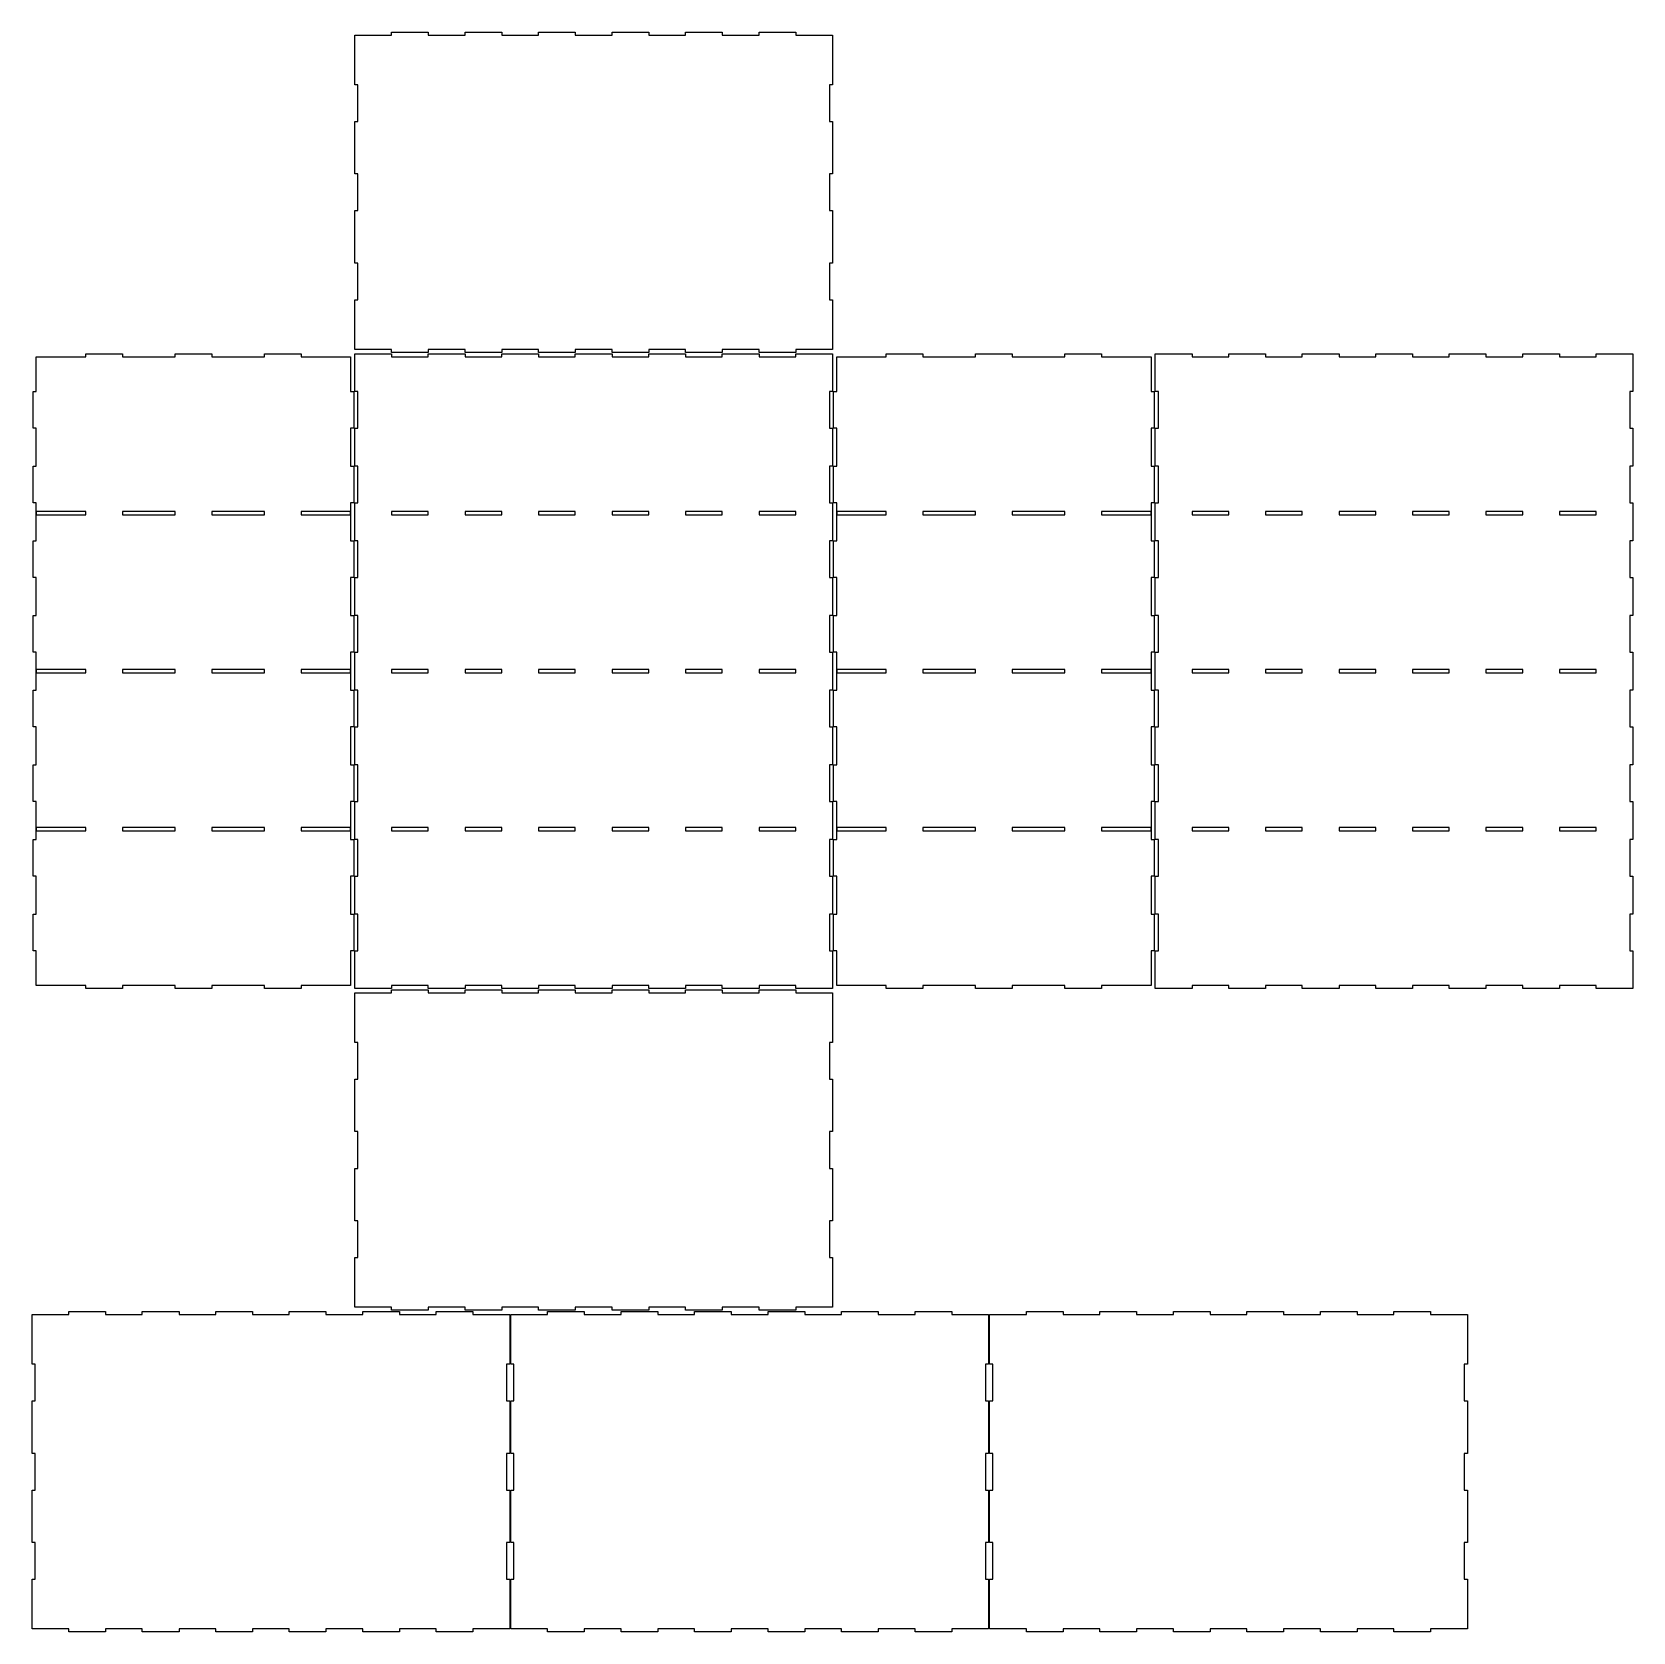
# Model space of a CAD drawing. Extents: x 0 to 1528, y -1231 to 296.
import ezdxf

# ---------------------------------------------------------------- set-up
doc = ezdxf.new("R2010")
doc.units = 0
doc.layers.add('newlayer', color=7, linetype='CONTINUOUS')

msp = doc.modelspace()

# ---------------------------------------------------------------- linework, layer by layer
at = {"layer": 'newlayer', "color": 7}
for points in [[(308, 293), (343.142857, 293), (343.142857, 296), (378.142857, 296), (378.142857, 293), (413.285714, 293), (413.285714, 296), (448.285714, 296), (448.285714, 293), (483.428571, 293), (483.428571, 296), (518.428571, 296), (518.428571, 293), (553.571429, 293), (553.571429, 296), (588.571429, 296), (588.571429, 293), (623.714286, 293), (623.714286, 296), (658.714286, 296), (658.714286, 293), (693.857143, 293), (693.857143, 296), (728.857143, 296), (728.857143, 293), (764, 293), (764, 245.75), (761, 245.75), (761, 210.75), (764, 210.75), (764, 160.5), (761, 160.5), (761, 125.5), (764, 125.5), (764, 75.25), (761, 75.25), (761, 40.25), (764, 40.25), (764, -7), (728.857143, -7), (728.857143, -10), (693.857143, -10), (693.857143, -7), (658.714286, -7), (658.714286, -10), (623.714286, -10), (623.714286, -7), (588.571429, -7), (588.571429, -10), (553.571429, -10), (553.571429, -7), (518.428571, -7), (518.428571, -10), (483.428571, -10), (483.428571, -7), (448.285714, -7), (448.285714, -10), (413.285714, -10), (413.285714, -7), (378.142857, -7), (378.142857, -10), (343.142857, -10), (343.142857, -7), (308, -7), (308, 40.25), (311, 40.25), (311, 75.25), (308, 75.25), (308, 125.5), (311, 125.5), (311, 160.5), (308, 160.5), (308, 210.75), (311, 210.75), (311, 245.75), (308, 245.75), (308, 293)], [(308, 293), (343.142857, 293), (343.142857, 296), (378.142857, 296), (378.142857, 293), (413.285714, 293), (413.285714, 296), (448.285714, 296), (448.285714, 293), (483.428571, 293), (483.428571, 296), (518.428571, 296), (518.428571, 293), (553.571429, 293), (553.571429, 296), (588.571429, 296), (588.571429, 293), (623.714286, 293), (623.714286, 296), (658.714286, 296), (658.714286, 293), (693.857143, 293), (693.857143, 296), (728.857143, 296), (728.857143, 293), (764, 293), (764, 245.75), (761, 245.75), (761, 210.75), (764, 210.75), (764, 160.5), (761, 160.5), (761, 125.5), (764, 125.5), (764, 75.25), (761, 75.25), (761, 40.25), (764, 40.25), (764, -7), (728.857143, -7), (728.857143, -10), (693.857143, -10), (693.857143, -7), (658.714286, -7), (658.714286, -10), (623.714286, -10), (623.714286, -7), (588.571429, -7), (588.571429, -10), (553.571429, -10), (553.571429, -7), (518.428571, -7), (518.428571, -10), (483.428571, -10), (483.428571, -7), (448.285714, -7), (448.285714, -10), (413.285714, -10), (413.285714, -7), (378.142857, -7), (378.142857, -10), (343.142857, -10), (343.142857, -7), (308, -7), (308, 40.25), (311, 40.25), (311, 75.25), (308, 75.25), (308, 125.5), (311, 125.5), (311, 160.5), (308, 160.5), (308, 210.75), (311, 210.75), (311, 245.75), (308, 245.75), (308, 293)], [(4, -14), (51.25, -14), (51.25, -11), (86.25, -11), (86.25, -14), (136.5, -14), (136.5, -11), (171.5, -11), (171.5, -14), (221.75, -14), (221.75, -11), (256.75, -11), (256.75, -14), (304, -14), (304, -47.222222), (307, -47.222222), (307, -82.222222), (304, -82.222222), (304, -118.444444), (307, -118.444444), (307, -153.444444), (304, -153.444444), (304, -189.666667), (307, -189.666667), (307, -224.666667), (304, -224.666667), (304, -260.888889), (307, -260.888889), (307, -295.888889), (304, -295.888889), (304, -332.111111), (307, -332.111111), (307, -367.111111), (304, -367.111111), (304, -403.333333), (307, -403.333333), (307, -438.333333), (304, -438.333333), (304, -474.555556), (307, -474.555556), (307, -509.555556), (304, -509.555556), (304, -545.777778), (307, -545.777778), (307, -580.777778), (304, -580.777778), (304, -614), (256.75, -614), (256.75, -617), (221.75, -617), (221.75, -614), (171.5, -614), (171.5, -617), (136.5, -617), (136.5, -614), (86.25, -614), (86.25, -617), (51.25, -617), (51.25, -614), (4, -614), (4, -580.777778), (1, -580.777778), (1, -545.777778), (4, -545.777778), (4, -509.555556), (1, -509.555556), (1, -474.555556), (4, -474.555556), (4, -438.333333), (1, -438.333333), (1, -403.333333), (4, -403.333333), (4, -367.111111), (1, -367.111111), (1, -332.111111), (4, -332.111111), (4, -295.888889), (1, -295.888889), (1, -260.888889), (4, -260.888889), (4, -224.666667), (1, -224.666667), (1, -189.666667), (4, -189.666667), (4, -153.444444), (1, -153.444444), (1, -118.444444), (4, -118.444444), (4, -82.222222), (1, -82.222222), (1, -47.222222), (4, -47.222222), (4, -14)], [(4, -14), (51.25, -14), (51.25, -11), (86.25, -11), (86.25, -14), (136.5, -14), (136.5, -11), (171.5, -11), (171.5, -14), (221.75, -14), (221.75, -11), (256.75, -11), (256.75, -14), (304, -14), (304, -47.222222), (307, -47.222222), (307, -82.222222), (304, -82.222222), (304, -118.444444), (307, -118.444444), (307, -153.444444), (304, -153.444444), (304, -189.666667), (307, -189.666667), (307, -224.666667), (304, -224.666667), (304, -260.888889), (307, -260.888889), (307, -295.888889), (304, -295.888889), (304, -332.111111), (307, -332.111111), (307, -367.111111), (304, -367.111111), (304, -403.333333), (307, -403.333333), (307, -438.333333), (304, -438.333333), (304, -474.555556), (307, -474.555556), (307, -509.555556), (304, -509.555556), (304, -545.777778), (307, -545.777778), (307, -580.777778), (304, -580.777778), (304, -614), (256.75, -614), (256.75, -617), (221.75, -617), (221.75, -614), (171.5, -614), (171.5, -617), (136.5, -617), (136.5, -614), (86.25, -614), (86.25, -617), (51.25, -617), (51.25, -614), (4, -614), (4, -580.777778), (1, -580.777778), (1, -545.777778), (4, -545.777778), (4, -509.555556), (1, -509.555556), (1, -474.555556), (4, -474.555556), (4, -438.333333), (1, -438.333333), (1, -403.333333), (4, -403.333333), (4, -367.111111), (1, -367.111111), (1, -332.111111), (4, -332.111111), (4, -295.888889), (1, -295.888889), (1, -260.888889), (4, -260.888889), (4, -224.666667), (1, -224.666667), (1, -189.666667), (4, -189.666667), (4, -153.444444), (1, -153.444444), (1, -118.444444), (4, -118.444444), (4, -82.222222), (1, -82.222222), (1, -47.222222), (4, -47.222222), (4, -14)], [(308, -11), (343.142857, -11), (343.142857, -14), (378.142857, -14), (378.142857, -11), (413.285714, -11), (413.285714, -14), (448.285714, -14), (448.285714, -11), (483.428571, -11), (483.428571, -14), (518.428571, -14), (518.428571, -11), (553.571429, -11), (553.571429, -14), (588.571429, -14), (588.571429, -11), (623.714286, -11), (623.714286, -14), (658.714286, -14), (658.714286, -11), (693.857143, -11), (693.857143, -14), (728.857143, -14), (728.857143, -11), (764, -11), (764, -47.222222), (761, -47.222222), (761, -82.222222), (764, -82.222222), (764, -118.444444), (761, -118.444444), (761, -153.444444), (764, -153.444444), (764, -189.666667), (761, -189.666667), (761, -224.666667), (764, -224.666667), (764, -260.888889), (761, -260.888889), (761, -295.888889), (764, -295.888889), (764, -332.111111), (761, -332.111111), (761, -367.111111), (764, -367.111111), (764, -403.333333), (761, -403.333333), (761, -438.333333), (764, -438.333333), (764, -474.555556), (761, -474.555556), (761, -509.555556), (764, -509.555556), (764, -545.777778), (761, -545.777778), (761, -580.777778), (764, -580.777778), (764, -617), (728.857143, -617), (728.857143, -614), (693.857143, -614), (693.857143, -617), (658.714286, -617), (658.714286, -614), (623.714286, -614), (623.714286, -617), (588.571429, -617), (588.571429, -614), (553.571429, -614), (553.571429, -617), (518.428571, -617), (518.428571, -614), (483.428571, -614), (483.428571, -617), (448.285714, -617), (448.285714, -614), (413.285714, -614), (413.285714, -617), (378.142857, -617), (378.142857, -614), (343.142857, -614), (343.142857, -617), (308, -617), (308, -580.777778), (311, -580.777778), (311, -545.777778), (308, -545.777778), (308, -509.555556), (311, -509.555556), (311, -474.555556), (308, -474.555556), (308, -438.333333), (311, -438.333333), (311, -403.333333), (308, -403.333333), (308, -367.111111), (311, -367.111111), (311, -332.111111), (308, -332.111111), (308, -295.888889), (311, -295.888889), (311, -260.888889), (308, -260.888889), (308, -224.666667), (311, -224.666667), (311, -189.666667), (308, -189.666667), (308, -153.444444), (311, -153.444444), (311, -118.444444), (308, -118.444444), (308, -82.222222), (311, -82.222222), (311, -47.222222), (308, -47.222222), (308, -11)], [(308, -11), (343.142857, -11), (343.142857, -14), (378.142857, -14), (378.142857, -11), (413.285714, -11), (413.285714, -14), (448.285714, -14), (448.285714, -11), (483.428571, -11), (483.428571, -14), (518.428571, -14), (518.428571, -11), (553.571429, -11), (553.571429, -14), (588.571429, -14), (588.571429, -11), (623.714286, -11), (623.714286, -14), (658.714286, -14), (658.714286, -11), (693.857143, -11), (693.857143, -14), (728.857143, -14), (728.857143, -11), (764, -11), (764, -47.222222), (761, -47.222222), (761, -82.222222), (764, -82.222222), (764, -118.444444), (761, -118.444444), (761, -153.444444), (764, -153.444444), (764, -189.666667), (761, -189.666667), (761, -224.666667), (764, -224.666667), (764, -260.888889), (761, -260.888889), (761, -295.888889), (764, -295.888889), (764, -332.111111), (761, -332.111111), (761, -367.111111), (764, -367.111111), (764, -403.333333), (761, -403.333333), (761, -438.333333), (764, -438.333333), (764, -474.555556), (761, -474.555556), (761, -509.555556), (764, -509.555556), (764, -545.777778), (761, -545.777778), (761, -580.777778), (764, -580.777778), (764, -617), (728.857143, -617), (728.857143, -614), (693.857143, -614), (693.857143, -617), (658.714286, -617), (658.714286, -614), (623.714286, -614), (623.714286, -617), (588.571429, -617), (588.571429, -614), (553.571429, -614), (553.571429, -617), (518.428571, -617), (518.428571, -614), (483.428571, -614), (483.428571, -617), (448.285714, -617), (448.285714, -614), (413.285714, -614), (413.285714, -617), (378.142857, -617), (378.142857, -614), (343.142857, -614), (343.142857, -617), (308, -617), (308, -580.777778), (311, -580.777778), (311, -545.777778), (308, -545.777778), (308, -509.555556), (311, -509.555556), (311, -474.555556), (308, -474.555556), (308, -438.333333), (311, -438.333333), (311, -403.333333), (308, -403.333333), (308, -367.111111), (311, -367.111111), (311, -332.111111), (308, -332.111111), (308, -295.888889), (311, -295.888889), (311, -260.888889), (308, -260.888889), (308, -224.666667), (311, -224.666667), (311, -189.666667), (308, -189.666667), (308, -153.444444), (311, -153.444444), (311, -118.444444), (308, -118.444444), (308, -82.222222), (311, -82.222222), (311, -47.222222), (308, -47.222222), (308, -11)], [(768, -14), (815.25, -14), (815.25, -11), (850.25, -11), (850.25, -14), (900.5, -14), (900.5, -11), (935.5, -11), (935.5, -14), (985.75, -14), (985.75, -11), (1020.75, -11), (1020.75, -14), (1068, -14), (1068, -47.222222), (1071, -47.222222), (1071, -82.222222), (1068, -82.222222), (1068, -118.444444), (1071, -118.444444), (1071, -153.444444), (1068, -153.444444), (1068, -189.666667), (1071, -189.666667), (1071, -224.666667), (1068, -224.666667), (1068, -260.888889), (1071, -260.888889), (1071, -295.888889), (1068, -295.888889), (1068, -332.111111), (1071, -332.111111), (1071, -367.111111), (1068, -367.111111), (1068, -403.333333), (1071, -403.333333), (1071, -438.333333), (1068, -438.333333), (1068, -474.555556), (1071, -474.555556), (1071, -509.555556), (1068, -509.555556), (1068, -545.777778), (1071, -545.777778), (1071, -580.777778), (1068, -580.777778), (1068, -614), (1020.75, -614), (1020.75, -617), (985.75, -617), (985.75, -614), (935.5, -614), (935.5, -617), (900.5, -617), (900.5, -614), (850.25, -614), (850.25, -617), (815.25, -617), (815.25, -614), (768, -614), (768, -580.777778), (765, -580.777778), (765, -545.777778), (768, -545.777778), (768, -509.555556), (765, -509.555556), (765, -474.555556), (768, -474.555556), (768, -438.333333), (765, -438.333333), (765, -403.333333), (768, -403.333333), (768, -367.111111), (765, -367.111111), (765, -332.111111), (768, -332.111111), (768, -295.888889), (765, -295.888889), (765, -260.888889), (768, -260.888889), (768, -224.666667), (765, -224.666667), (765, -189.666667), (768, -189.666667), (768, -153.444444), (765, -153.444444), (765, -118.444444), (768, -118.444444), (768, -82.222222), (765, -82.222222), (765, -47.222222), (768, -47.222222), (768, -14)], [(768, -14), (815.25, -14), (815.25, -11), (850.25, -11), (850.25, -14), (900.5, -14), (900.5, -11), (935.5, -11), (935.5, -14), (985.75, -14), (985.75, -11), (1020.75, -11), (1020.75, -14), (1068, -14), (1068, -47.222222), (1071, -47.222222), (1071, -82.222222), (1068, -82.222222), (1068, -118.444444), (1071, -118.444444), (1071, -153.444444), (1068, -153.444444), (1068, -189.666667), (1071, -189.666667), (1071, -224.666667), (1068, -224.666667), (1068, -260.888889), (1071, -260.888889), (1071, -295.888889), (1068, -295.888889), (1068, -332.111111), (1071, -332.111111), (1071, -367.111111), (1068, -367.111111), (1068, -403.333333), (1071, -403.333333), (1071, -438.333333), (1068, -438.333333), (1068, -474.555556), (1071, -474.555556), (1071, -509.555556), (1068, -509.555556), (1068, -545.777778), (1071, -545.777778), (1071, -580.777778), (1068, -580.777778), (1068, -614), (1020.75, -614), (1020.75, -617), (985.75, -617), (985.75, -614), (935.5, -614), (935.5, -617), (900.5, -617), (900.5, -614), (850.25, -614), (850.25, -617), (815.25, -617), (815.25, -614), (768, -614), (768, -580.777778), (765, -580.777778), (765, -545.777778), (768, -545.777778), (768, -509.555556), (765, -509.555556), (765, -474.555556), (768, -474.555556), (768, -438.333333), (765, -438.333333), (765, -403.333333), (768, -403.333333), (768, -367.111111), (765, -367.111111), (765, -332.111111), (768, -332.111111), (768, -295.888889), (765, -295.888889), (765, -260.888889), (768, -260.888889), (768, -224.666667), (765, -224.666667), (765, -189.666667), (768, -189.666667), (768, -153.444444), (765, -153.444444), (765, -118.444444), (768, -118.444444), (768, -82.222222), (765, -82.222222), (765, -47.222222), (768, -47.222222), (768, -14)], [(1072, -11), (1107.142857, -11), (1107.142857, -14), (1142.142857, -14), (1142.142857, -11), (1177.285714, -11), (1177.285714, -14), (1212.285714, -14), (1212.285714, -11), (1247.428571, -11), (1247.428571, -14), (1282.428571, -14), (1282.428571, -11), (1317.571429, -11), (1317.571429, -14), (1352.571429, -14), (1352.571429, -11), (1387.714286, -11), (1387.714286, -14), (1422.714286, -14), (1422.714286, -11), (1457.857143, -11), (1457.857143, -14), (1492.857143, -14), (1492.857143, -11), (1528, -11), (1528, -47.222222), (1525, -47.222222), (1525, -82.222222), (1528, -82.222222), (1528, -118.444444), (1525, -118.444444), (1525, -153.444444), (1528, -153.444444), (1528, -189.666667), (1525, -189.666667), (1525, -224.666667), (1528, -224.666667), (1528, -260.888889), (1525, -260.888889), (1525, -295.888889), (1528, -295.888889), (1528, -332.111111), (1525, -332.111111), (1525, -367.111111), (1528, -367.111111), (1528, -403.333333), (1525, -403.333333), (1525, -438.333333), (1528, -438.333333), (1528, -474.555556), (1525, -474.555556), (1525, -509.555556), (1528, -509.555556), (1528, -545.777778), (1525, -545.777778), (1525, -580.777778), (1528, -580.777778), (1528, -617), (1492.857143, -617), (1492.857143, -614), (1457.857143, -614), (1457.857143, -617), (1422.714286, -617), (1422.714286, -614), (1387.714286, -614), (1387.714286, -617), (1352.571429, -617), (1352.571429, -614), (1317.571429, -614), (1317.571429, -617), (1282.428571, -617), (1282.428571, -614), (1247.428571, -614), (1247.428571, -617), (1212.285714, -617), (1212.285714, -614), (1177.285714, -614), (1177.285714, -617), (1142.142857, -617), (1142.142857, -614), (1107.142857, -614), (1107.142857, -617), (1072, -617), (1072, -580.777778), (1075, -580.777778), (1075, -545.777778), (1072, -545.777778), (1072, -509.555556), (1075, -509.555556), (1075, -474.555556), (1072, -474.555556), (1072, -438.333333), (1075, -438.333333), (1075, -403.333333), (1072, -403.333333), (1072, -367.111111), (1075, -367.111111), (1075, -332.111111), (1072, -332.111111), (1072, -295.888889), (1075, -295.888889), (1075, -260.888889), (1072, -260.888889), (1072, -224.666667), (1075, -224.666667), (1075, -189.666667), (1072, -189.666667), (1072, -153.444444), (1075, -153.444444), (1075, -118.444444), (1072, -118.444444), (1072, -82.222222), (1075, -82.222222), (1075, -47.222222), (1072, -47.222222), (1072, -11)], [(1072, -11), (1107.142857, -11), (1107.142857, -14), (1142.142857, -14), (1142.142857, -11), (1177.285714, -11), (1177.285714, -14), (1212.285714, -14), (1212.285714, -11), (1247.428571, -11), (1247.428571, -14), (1282.428571, -14), (1282.428571, -11), (1317.571429, -11), (1317.571429, -14), (1352.571429, -14), (1352.571429, -11), (1387.714286, -11), (1387.714286, -14), (1422.714286, -14), (1422.714286, -11), (1457.857143, -11), (1457.857143, -14), (1492.857143, -14), (1492.857143, -11), (1528, -11), (1528, -47.222222), (1525, -47.222222), (1525, -82.222222), (1528, -82.222222), (1528, -118.444444), (1525, -118.444444), (1525, -153.444444), (1528, -153.444444), (1528, -189.666667), (1525, -189.666667), (1525, -224.666667), (1528, -224.666667), (1528, -260.888889), (1525, -260.888889), (1525, -295.888889), (1528, -295.888889), (1528, -332.111111), (1525, -332.111111), (1525, -367.111111), (1528, -367.111111), (1528, -403.333333), (1525, -403.333333), (1525, -438.333333), (1528, -438.333333), (1528, -474.555556), (1525, -474.555556), (1525, -509.555556), (1528, -509.555556), (1528, -545.777778), (1525, -545.777778), (1525, -580.777778), (1528, -580.777778), (1528, -617), (1492.857143, -617), (1492.857143, -614), (1457.857143, -614), (1457.857143, -617), (1422.714286, -617), (1422.714286, -614), (1387.714286, -614), (1387.714286, -617), (1352.571429, -617), (1352.571429, -614), (1317.571429, -614), (1317.571429, -617), (1282.428571, -617), (1282.428571, -614), (1247.428571, -614), (1247.428571, -617), (1212.285714, -617), (1212.285714, -614), (1177.285714, -614), (1177.285714, -617), (1142.142857, -617), (1142.142857, -614), (1107.142857, -614), (1107.142857, -617), (1072, -617), (1072, -580.777778), (1075, -580.777778), (1075, -545.777778), (1072, -545.777778), (1072, -509.555556), (1075, -509.555556), (1075, -474.555556), (1072, -474.555556), (1072, -438.333333), (1075, -438.333333), (1075, -403.333333), (1072, -403.333333), (1072, -367.111111), (1075, -367.111111), (1075, -332.111111), (1072, -332.111111), (1072, -295.888889), (1075, -295.888889), (1075, -260.888889), (1072, -260.888889), (1072, -224.666667), (1075, -224.666667), (1075, -189.666667), (1072, -189.666667), (1072, -153.444444), (1075, -153.444444), (1075, -118.444444), (1072, -118.444444), (1072, -82.222222), (1075, -82.222222), (1075, -47.222222), (1072, -47.222222), (1072, -11)], [(4, -164.75), (51.25, -164.75), (51.25, -161.75), (4, -161.75), (4, -164.75)], [(4, -164.75), (51.25, -164.75), (51.25, -161.75), (4, -161.75), (4, -164.75)], [(86.25, -164.75), (136.5, -164.75), (136.5, -161.75), (86.25, -161.75), (86.25, -164.75)], [(86.25, -164.75), (136.5, -164.75), (136.5, -161.75), (86.25, -161.75), (86.25, -164.75)], [(171.5, -164.75), (221.75, -164.75), (221.75, -161.75), (171.5, -161.75), (171.5, -164.75)], [(171.5, -164.75), (221.75, -164.75), (221.75, -161.75), (171.5, -161.75), (171.5, -164.75)], [(256.75, -164.75), (304, -164.75), (304, -161.75), (256.75, -161.75), (256.75, -164.75)], [(256.75, -164.75), (304, -164.75), (304, -161.75), (256.75, -161.75), (256.75, -164.75)], [(343.142857, -164.75), (378.142857, -164.75), (378.142857, -161.75), (343.142857, -161.75), (343.142857, -164.75)], [(343.142857, -164.75), (378.142857, -164.75), (378.142857, -161.75), (343.142857, -161.75), (343.142857, -164.75)], [(413.285714, -164.75), (448.285714, -164.75), (448.285714, -161.75), (413.285714, -161.75), (413.285714, -164.75)], [(413.285714, -164.75), (448.285714, -164.75), (448.285714, -161.75), (413.285714, -161.75), (413.285714, -164.75)], [(483.428571, -164.75), (518.428571, -164.75), (518.428571, -161.75), (483.428571, -161.75), (483.428571, -164.75)], [(483.428571, -164.75), (518.428571, -164.75), (518.428571, -161.75), (483.428571, -161.75), (483.428571, -164.75)], [(553.571429, -164.75), (588.571429, -164.75), (588.571429, -161.75), (553.571429, -161.75), (553.571429, -164.75)], [(553.571429, -164.75), (588.571429, -164.75), (588.571429, -161.75), (553.571429, -161.75), (553.571429, -164.75)], [(623.714286, -164.75), (658.714286, -164.75), (658.714286, -161.75), (623.714286, -161.75), (623.714286, -164.75)], [(623.714286, -164.75), (658.714286, -164.75), (658.714286, -161.75), (623.714286, -161.75), (623.714286, -164.75)], [(693.857143, -164.75), (728.857143, -164.75), (728.857143, -161.75), (693.857143, -161.75), (693.857143, -164.75)], [(693.857143, -164.75), (728.857143, -164.75), (728.857143, -161.75), (693.857143, -161.75), (693.857143, -164.75)], [(768, -164.75), (815.25, -164.75), (815.25, -161.75), (768, -161.75), (768, -164.75)], [(768, -164.75), (815.25, -164.75), (815.25, -161.75), (768, -161.75), (768, -164.75)], [(850.25, -164.75), (900.5, -164.75), (900.5, -161.75), (850.25, -161.75), (850.25, -164.75)], [(850.25, -164.75), (900.5, -164.75), (900.5, -161.75), (850.25, -161.75), (850.25, -164.75)], [(935.5, -164.75), (985.75, -164.75), (985.75, -161.75), (935.5, -161.75), (935.5, -164.75)], [(935.5, -164.75), (985.75, -164.75), (985.75, -161.75), (935.5, -161.75), (935.5, -164.75)], [(1020.75, -164.75), (1068, -164.75), (1068, -161.75), (1020.75, -161.75), (1020.75, -164.75)], [(1020.75, -164.75), (1068, -164.75), (1068, -161.75), (1020.75, -161.75), (1020.75, -164.75)], [(1107.142857, -164.75), (1142.142857, -164.75), (1142.142857, -161.75), (1107.142857, -161.75), (1107.142857, -164.75)], [(1107.142857, -164.75), (1142.142857, -164.75), (1142.142857, -161.75), (1107.142857, -161.75), (1107.142857, -164.75)], [(1177.285714, -164.75), (1212.285714, -164.75), (1212.285714, -161.75), (1177.285714, -161.75), (1177.285714, -164.75)], [(1177.285714, -164.75), (1212.285714, -164.75), (1212.285714, -161.75), (1177.285714, -161.75), (1177.285714, -164.75)], [(1247.428571, -164.75), (1282.428571, -164.75), (1282.428571, -161.75), (1247.428571, -161.75), (1247.428571, -164.75)], [(1247.428571, -164.75), (1282.428571, -164.75), (1282.428571, -161.75), (1247.428571, -161.75), (1247.428571, -164.75)], [(1317.571429, -164.75), (1352.571429, -164.75), (1352.571429, -161.75), (1317.571429, -161.75), (1317.571429, -164.75)], [(1317.571429, -164.75), (1352.571429, -164.75), (1352.571429, -161.75), (1317.571429, -161.75), (1317.571429, -164.75)], [(1387.714286, -164.75), (1422.714286, -164.75), (1422.714286, -161.75), (1387.714286, -161.75), (1387.714286, -164.75)], [(1387.714286, -164.75), (1422.714286, -164.75), (1422.714286, -161.75), (1387.714286, -161.75), (1387.714286, -164.75)], [(1457.857143, -164.75), (1492.857143, -164.75), (1492.857143, -161.75), (1457.857143, -161.75), (1457.857143, -164.75)], [(1457.857143, -164.75), (1492.857143, -164.75), (1492.857143, -161.75), (1457.857143, -161.75), (1457.857143, -164.75)], [(4, -315.5), (51.25, -315.5), (51.25, -312.5), (4, -312.5), (4, -315.5)], [(4, -315.5), (51.25, -315.5), (51.25, -312.5), (4, -312.5), (4, -315.5)], [(86.25, -315.5), (136.5, -315.5), (136.5, -312.5), (86.25, -312.5), (86.25, -315.5)], [(86.25, -315.5), (136.5, -315.5), (136.5, -312.5), (86.25, -312.5), (86.25, -315.5)], [(171.5, -315.5), (221.75, -315.5), (221.75, -312.5), (171.5, -312.5), (171.5, -315.5)], [(171.5, -315.5), (221.75, -315.5), (221.75, -312.5), (171.5, -312.5), (171.5, -315.5)], [(256.75, -315.5), (304, -315.5), (304, -312.5), (256.75, -312.5), (256.75, -315.5)], [(256.75, -315.5), (304, -315.5), (304, -312.5), (256.75, -312.5), (256.75, -315.5)], [(343.142857, -315.5), (378.142857, -315.5), (378.142857, -312.5), (343.142857, -312.5), (343.142857, -315.5)], [(343.142857, -315.5), (378.142857, -315.5), (378.142857, -312.5), (343.142857, -312.5), (343.142857, -315.5)], [(413.285714, -315.5), (448.285714, -315.5), (448.285714, -312.5), (413.285714, -312.5), (413.285714, -315.5)], [(413.285714, -315.5), (448.285714, -315.5), (448.285714, -312.5), (413.285714, -312.5), (413.285714, -315.5)], [(483.428571, -315.5), (518.428571, -315.5), (518.428571, -312.5), (483.428571, -312.5), (483.428571, -315.5)], [(483.428571, -315.5), (518.428571, -315.5), (518.428571, -312.5), (483.428571, -312.5), (483.428571, -315.5)], [(553.571429, -315.5), (588.571429, -315.5), (588.571429, -312.5), (553.571429, -312.5), (553.571429, -315.5)], [(553.571429, -315.5), (588.571429, -315.5), (588.571429, -312.5), (553.571429, -312.5), (553.571429, -315.5)], [(623.714286, -315.5), (658.714286, -315.5), (658.714286, -312.5), (623.714286, -312.5), (623.714286, -315.5)], [(623.714286, -315.5), (658.714286, -315.5), (658.714286, -312.5), (623.714286, -312.5), (623.714286, -315.5)], [(693.857143, -315.5), (728.857143, -315.5), (728.857143, -312.5), (693.857143, -312.5), (693.857143, -315.5)], [(693.857143, -315.5), (728.857143, -315.5), (728.857143, -312.5), (693.857143, -312.5), (693.857143, -315.5)], [(768, -315.5), (815.25, -315.5), (815.25, -312.5), (768, -312.5), (768, -315.5)], [(768, -315.5), (815.25, -315.5), (815.25, -312.5), (768, -312.5), (768, -315.5)], [(850.25, -315.5), (900.5, -315.5), (900.5, -312.5), (850.25, -312.5), (850.25, -315.5)], [(850.25, -315.5), (900.5, -315.5), (900.5, -312.5), (850.25, -312.5), (850.25, -315.5)], [(935.5, -315.5), (985.75, -315.5), (985.75, -312.5), (935.5, -312.5), (935.5, -315.5)], [(935.5, -315.5), (985.75, -315.5), (985.75, -312.5), (935.5, -312.5), (935.5, -315.5)], [(1020.75, -315.5), (1068, -315.5), (1068, -312.5), (1020.75, -312.5), (1020.75, -315.5)], [(1020.75, -315.5), (1068, -315.5), (1068, -312.5), (1020.75, -312.5), (1020.75, -315.5)], [(1107.142857, -315.5), (1142.142857, -315.5), (1142.142857, -312.5), (1107.142857, -312.5), (1107.142857, -315.5)], [(1107.142857, -315.5), (1142.142857, -315.5), (1142.142857, -312.5), (1107.142857, -312.5), (1107.142857, -315.5)], [(1177.285714, -315.5), (1212.285714, -315.5), (1212.285714, -312.5), (1177.285714, -312.5), (1177.285714, -315.5)], [(1177.285714, -315.5), (1212.285714, -315.5), (1212.285714, -312.5), (1177.285714, -312.5), (1177.285714, -315.5)], [(1247.428571, -315.5), (1282.428571, -315.5), (1282.428571, -312.5), (1247.428571, -312.5), (1247.428571, -315.5)], [(1247.428571, -315.5), (1282.428571, -315.5), (1282.428571, -312.5), (1247.428571, -312.5), (1247.428571, -315.5)], [(1317.571429, -315.5), (1352.571429, -315.5), (1352.571429, -312.5), (1317.571429, -312.5), (1317.571429, -315.5)], [(1317.571429, -315.5), (1352.571429, -315.5), (1352.571429, -312.5), (1317.571429, -312.5), (1317.571429, -315.5)], [(1387.714286, -315.5), (1422.714286, -315.5), (1422.714286, -312.5), (1387.714286, -312.5), (1387.714286, -315.5)], [(1387.714286, -315.5), (1422.714286, -315.5), (1422.714286, -312.5), (1387.714286, -312.5), (1387.714286, -315.5)], [(1457.857143, -315.5), (1492.857143, -315.5), (1492.857143, -312.5), (1457.857143, -312.5), (1457.857143, -315.5)], [(1457.857143, -315.5), (1492.857143, -315.5), (1492.857143, -312.5), (1457.857143, -312.5), (1457.857143, -315.5)], [(4, -466.25), (51.25, -466.25), (51.25, -463.25), (4, -463.25), (4, -466.25)], [(4, -466.25), (51.25, -466.25), (51.25, -463.25), (4, -463.25), (4, -466.25)], [(86.25, -466.25), (136.5, -466.25), (136.5, -463.25), (86.25, -463.25), (86.25, -466.25)], [(86.25, -466.25), (136.5, -466.25), (136.5, -463.25), (86.25, -463.25), (86.25, -466.25)], [(171.5, -466.25), (221.75, -466.25), (221.75, -463.25), (171.5, -463.25), (171.5, -466.25)], [(171.5, -466.25), (221.75, -466.25), (221.75, -463.25), (171.5, -463.25), (171.5, -466.25)], [(256.75, -466.25), (304, -466.25), (304, -463.25), (256.75, -463.25), (256.75, -466.25)], [(256.75, -466.25), (304, -466.25), (304, -463.25), (256.75, -463.25), (256.75, -466.25)], [(343.142857, -466.25), (378.142857, -466.25), (378.142857, -463.25), (343.142857, -463.25), (343.142857, -466.25)], [(343.142857, -466.25), (378.142857, -466.25), (378.142857, -463.25), (343.142857, -463.25), (343.142857, -466.25)], [(413.285714, -466.25), (448.285714, -466.25), (448.285714, -463.25), (413.285714, -463.25), (413.285714, -466.25)], [(413.285714, -466.25), (448.285714, -466.25), (448.285714, -463.25), (413.285714, -463.25), (413.285714, -466.25)], [(483.428571, -466.25), (518.428571, -466.25), (518.428571, -463.25), (483.428571, -463.25), (483.428571, -466.25)], [(483.428571, -466.25), (518.428571, -466.25), (518.428571, -463.25), (483.428571, -463.25), (483.428571, -466.25)], [(553.571429, -466.25), (588.571429, -466.25), (588.571429, -463.25), (553.571429, -463.25), (553.571429, -466.25)], [(553.571429, -466.25), (588.571429, -466.25), (588.571429, -463.25), (553.571429, -463.25), (553.571429, -466.25)], [(623.714286, -466.25), (658.714286, -466.25), (658.714286, -463.25), (623.714286, -463.25), (623.714286, -466.25)], [(623.714286, -466.25), (658.714286, -466.25), (658.714286, -463.25), (623.714286, -463.25), (623.714286, -466.25)], [(693.857143, -466.25), (728.857143, -466.25), (728.857143, -463.25), (693.857143, -463.25), (693.857143, -466.25)], [(693.857143, -466.25), (728.857143, -466.25), (728.857143, -463.25), (693.857143, -463.25), (693.857143, -466.25)], [(768, -466.25), (815.25, -466.25), (815.25, -463.25), (768, -463.25), (768, -466.25)], [(768, -466.25), (815.25, -466.25), (815.25, -463.25), (768, -463.25), (768, -466.25)], [(850.25, -466.25), (900.5, -466.25), (900.5, -463.25), (850.25, -463.25), (850.25, -466.25)], [(850.25, -466.25), (900.5, -466.25), (900.5, -463.25), (850.25, -463.25), (850.25, -466.25)], [(935.5, -466.25), (985.75, -466.25), (985.75, -463.25), (935.5, -463.25), (935.5, -466.25)], [(935.5, -466.25), (985.75, -466.25), (985.75, -463.25), (935.5, -463.25), (935.5, -466.25)], [(1020.75, -466.25), (1068, -466.25), (1068, -463.25), (1020.75, -463.25), (1020.75, -466.25)], [(1020.75, -466.25), (1068, -466.25), (1068, -463.25), (1020.75, -463.25), (1020.75, -466.25)], [(1107.142857, -466.25), (1142.142857, -466.25), (1142.142857, -463.25), (1107.142857, -463.25), (1107.142857, -466.25)], [(1107.142857, -466.25), (1142.142857, -466.25), (1142.142857, -463.25), (1107.142857, -463.25), (1107.142857, -466.25)], [(1177.285714, -466.25), (1212.285714, -466.25), (1212.285714, -463.25), (1177.285714, -463.25), (1177.285714, -466.25)], [(1177.285714, -466.25), (1212.285714, -466.25), (1212.285714, -463.25), (1177.285714, -463.25), (1177.285714, -466.25)], [(1247.428571, -466.25), (1282.428571, -466.25), (1282.428571, -463.25), (1247.428571, -463.25), (1247.428571, -466.25)], [(1247.428571, -466.25), (1282.428571, -466.25), (1282.428571, -463.25), (1247.428571, -463.25), (1247.428571, -466.25)], [(1317.571429, -466.25), (1352.571429, -466.25), (1352.571429, -463.25), (1317.571429, -463.25), (1317.571429, -466.25)], [(1317.571429, -466.25), (1352.571429, -466.25), (1352.571429, -463.25), (1317.571429, -463.25), (1317.571429, -466.25)], [(1387.714286, -466.25), (1422.714286, -466.25), (1422.714286, -463.25), (1387.714286, -463.25), (1387.714286, -466.25)], [(1387.714286, -466.25), (1422.714286, -466.25), (1422.714286, -463.25), (1387.714286, -463.25), (1387.714286, -466.25)], [(1457.857143, -466.25), (1492.857143, -466.25), (1492.857143, -463.25), (1457.857143, -463.25), (1457.857143, -466.25)], [(1457.857143, -466.25), (1492.857143, -466.25), (1492.857143, -463.25), (1457.857143, -463.25), (1457.857143, -466.25)], [(308, -621), (343.142857, -621), (343.142857, -618), (378.142857, -618), (378.142857, -621), (413.285714, -621), (413.285714, -618), (448.285714, -618), (448.285714, -621), (483.428571, -621), (483.428571, -618), (518.428571, -618), (518.428571, -621), (553.571429, -621), (553.571429, -618), (588.571429, -618), (588.571429, -621), (623.714286, -621), (623.714286, -618), (658.714286, -618), (658.714286, -621), (693.857143, -621), (693.857143, -618), (728.857143, -618), (728.857143, -621), (764, -621), (764, -668.25), (761, -668.25), (761, -703.25), (764, -703.25), (764, -753.5), (761, -753.5), (761, -788.5), (764, -788.5), (764, -838.75), (761, -838.75), (761, -873.75), (764, -873.75), (764, -921), (728.857143, -921), (728.857143, -924), (693.857143, -924), (693.857143, -921), (658.714286, -921), (658.714286, -924), (623.714286, -924), (623.714286, -921), (588.571429, -921), (588.571429, -924), (553.571429, -924), (553.571429, -921), (518.428571, -921), (518.428571, -924), (483.428571, -924), (483.428571, -921), (448.285714, -921), (448.285714, -924), (413.285714, -924), (413.285714, -921), (378.142857, -921), (378.142857, -924), (343.142857, -924), (343.142857, -921), (308, -921), (308, -873.75), (311, -873.75), (311, -838.75), (308, -838.75), (308, -788.5), (311, -788.5), (311, -753.5), (308, -753.5), (308, -703.25), (311, -703.25), (311, -668.25), (308, -668.25), (308, -621)], [(308, -621), (343.142857, -621), (343.142857, -618), (378.142857, -618), (378.142857, -621), (413.285714, -621), (413.285714, -618), (448.285714, -618), (448.285714, -621), (483.428571, -621), (483.428571, -618), (518.428571, -618), (518.428571, -621), (553.571429, -621), (553.571429, -618), (588.571429, -618), (588.571429, -621), (623.714286, -621), (623.714286, -618), (658.714286, -618), (658.714286, -621), (693.857143, -621), (693.857143, -618), (728.857143, -618), (728.857143, -621), (764, -621), (764, -668.25), (761, -668.25), (761, -703.25), (764, -703.25), (764, -753.5), (761, -753.5), (761, -788.5), (764, -788.5), (764, -838.75), (761, -838.75), (761, -873.75), (764, -873.75), (764, -921), (728.857143, -921), (728.857143, -924), (693.857143, -924), (693.857143, -921), (658.714286, -921), (658.714286, -924), (623.714286, -924), (623.714286, -921), (588.571429, -921), (588.571429, -924), (553.571429, -924), (553.571429, -921), (518.428571, -921), (518.428571, -924), (483.428571, -924), (483.428571, -921), (448.285714, -921), (448.285714, -924), (413.285714, -924), (413.285714, -921), (378.142857, -921), (378.142857, -924), (343.142857, -924), (343.142857, -921), (308, -921), (308, -873.75), (311, -873.75), (311, -838.75), (308, -838.75), (308, -788.5), (311, -788.5), (311, -753.5), (308, -753.5), (308, -703.25), (311, -703.25), (311, -668.25), (308, -668.25), (308, -621)], [(0, -928), (35.142857, -928), (35.142857, -925), (70.142857, -925), (70.142857, -928), (105.285714, -928), (105.285714, -925), (140.285714, -925), (140.285714, -928), (175.428571, -928), (175.428571, -925), (210.428571, -925), (210.428571, -928), (245.571429, -928), (245.571429, -925), (280.571429, -925), (280.571429, -928), (315.714286, -928), (315.714286, -925), (350.714286, -925), (350.714286, -928), (385.857143, -928), (385.857143, -925), (420.857143, -925), (420.857143, -928), (456, -928), (456, -975.25), (453, -975.25), (453, -1010.25), (456, -1010.25), (456, -1060.5), (453, -1060.5), (453, -1095.5), (456, -1095.5), (456, -1145.75), (453, -1145.75), (453, -1180.75), (456, -1180.75), (456, -1228), (420.857143, -1228), (420.857143, -1231), (385.857143, -1231), (385.857143, -1228), (350.714286, -1228), (350.714286, -1231), (315.714286, -1231), (315.714286, -1228), (280.571429, -1228), (280.571429, -1231), (245.571429, -1231), (245.571429, -1228), (210.428571, -1228), (210.428571, -1231), (175.428571, -1231), (175.428571, -1228), (140.285714, -1228), (140.285714, -1231), (105.285714, -1231), (105.285714, -1228), (70.142857, -1228), (70.142857, -1231), (35.142857, -1231), (35.142857, -1228), (0, -1228), (0, -1180.75), (3, -1180.75), (3, -1145.75), (0, -1145.75), (0, -1095.5), (3, -1095.5), (3, -1060.5), (0, -1060.5), (0, -1010.25), (3, -1010.25), (3, -975.25), (0, -975.25), (0, -928)], [(0, -928), (35.142857, -928), (35.142857, -925), (70.142857, -925), (70.142857, -928), (105.285714, -928), (105.285714, -925), (140.285714, -925), (140.285714, -928), (175.428571, -928), (175.428571, -925), (210.428571, -925), (210.428571, -928), (245.571429, -928), (245.571429, -925), (280.571429, -925), (280.571429, -928), (315.714286, -928), (315.714286, -925), (350.714286, -925), (350.714286, -928), (385.857143, -928), (385.857143, -925), (420.857143, -925), (420.857143, -928), (456, -928), (456, -975.25), (453, -975.25), (453, -1010.25), (456, -1010.25), (456, -1060.5), (453, -1060.5), (453, -1095.5), (456, -1095.5), (456, -1145.75), (453, -1145.75), (453, -1180.75), (456, -1180.75), (456, -1228), (420.857143, -1228), (420.857143, -1231), (385.857143, -1231), (385.857143, -1228), (350.714286, -1228), (350.714286, -1231), (315.714286, -1231), (315.714286, -1228), (280.571429, -1228), (280.571429, -1231), (245.571429, -1231), (245.571429, -1228), (210.428571, -1228), (210.428571, -1231), (175.428571, -1231), (175.428571, -1228), (140.285714, -1228), (140.285714, -1231), (105.285714, -1231), (105.285714, -1228), (70.142857, -1228), (70.142857, -1231), (35.142857, -1231), (35.142857, -1228), (0, -1228), (0, -1180.75), (3, -1180.75), (3, -1145.75), (0, -1145.75), (0, -1095.5), (3, -1095.5), (3, -1060.5), (0, -1060.5), (0, -1010.25), (3, -1010.25), (3, -975.25), (0, -975.25), (0, -928)], [(457, -928), (492.142857, -928), (492.142857, -925), (527.142857, -925), (527.142857, -928), (562.285714, -928), (562.285714, -925), (597.285714, -925), (597.285714, -928), (632.428571, -928), (632.428571, -925), (667.428571, -925), (667.428571, -928), (702.571429, -928), (702.571429, -925), (737.571429, -925), (737.571429, -928), (772.714286, -928), (772.714286, -925), (807.714286, -925), (807.714286, -928), (842.857143, -928), (842.857143, -925), (877.857143, -925), (877.857143, -928), (913, -928), (913, -975.25), (910, -975.25), (910, -1010.25), (913, -1010.25), (913, -1060.5), (910, -1060.5), (910, -1095.5), (913, -1095.5), (913, -1145.75), (910, -1145.75), (910, -1180.75), (913, -1180.75), (913, -1228), (877.857143, -1228), (877.857143, -1231), (842.857143, -1231), (842.857143, -1228), (807.714286, -1228), (807.714286, -1231), (772.714286, -1231), (772.714286, -1228), (737.571429, -1228), (737.571429, -1231), (702.571429, -1231), (702.571429, -1228), (667.428571, -1228), (667.428571, -1231), (632.428571, -1231), (632.428571, -1228), (597.285714, -1228), (597.285714, -1231), (562.285714, -1231), (562.285714, -1228), (527.142857, -1228), (527.142857, -1231), (492.142857, -1231), (492.142857, -1228), (457, -1228), (457, -1180.75), (460, -1180.75), (460, -1145.75), (457, -1145.75), (457, -1095.5), (460, -1095.5), (460, -1060.5), (457, -1060.5), (457, -1010.25), (460, -1010.25), (460, -975.25), (457, -975.25), (457, -928)], [(457, -928), (492.142857, -928), (492.142857, -925), (527.142857, -925), (527.142857, -928), (562.285714, -928), (562.285714, -925), (597.285714, -925), (597.285714, -928), (632.428571, -928), (632.428571, -925), (667.428571, -925), (667.428571, -928), (702.571429, -928), (702.571429, -925), (737.571429, -925), (737.571429, -928), (772.714286, -928), (772.714286, -925), (807.714286, -925), (807.714286, -928), (842.857143, -928), (842.857143, -925), (877.857143, -925), (877.857143, -928), (913, -928), (913, -975.25), (910, -975.25), (910, -1010.25), (913, -1010.25), (913, -1060.5), (910, -1060.5), (910, -1095.5), (913, -1095.5), (913, -1145.75), (910, -1145.75), (910, -1180.75), (913, -1180.75), (913, -1228), (877.857143, -1228), (877.857143, -1231), (842.857143, -1231), (842.857143, -1228), (807.714286, -1228), (807.714286, -1231), (772.714286, -1231), (772.714286, -1228), (737.571429, -1228), (737.571429, -1231), (702.571429, -1231), (702.571429, -1228), (667.428571, -1228), (667.428571, -1231), (632.428571, -1231), (632.428571, -1228), (597.285714, -1228), (597.285714, -1231), (562.285714, -1231), (562.285714, -1228), (527.142857, -1228), (527.142857, -1231), (492.142857, -1231), (492.142857, -1228), (457, -1228), (457, -1180.75), (460, -1180.75), (460, -1145.75), (457, -1145.75), (457, -1095.5), (460, -1095.5), (460, -1060.5), (457, -1060.5), (457, -1010.25), (460, -1010.25), (460, -975.25), (457, -975.25), (457, -928)], [(914, -928), (949.142857, -928), (949.142857, -925), (984.142857, -925), (984.142857, -928), (1019.285714, -928), (1019.285714, -925), (1054.285714, -925), (1054.285714, -928), (1089.428571, -928), (1089.428571, -925), (1124.428571, -925), (1124.428571, -928), (1159.571429, -928), (1159.571429, -925), (1194.571429, -925), (1194.571429, -928), (1229.714286, -928), (1229.714286, -925), (1264.714286, -925), (1264.714286, -928), (1299.857143, -928), (1299.857143, -925), (1334.857143, -925), (1334.857143, -928), (1370, -928), (1370, -975.25), (1367, -975.25), (1367, -1010.25), (1370, -1010.25), (1370, -1060.5), (1367, -1060.5), (1367, -1095.5), (1370, -1095.5), (1370, -1145.75), (1367, -1145.75), (1367, -1180.75), (1370, -1180.75), (1370, -1228), (1334.857143, -1228), (1334.857143, -1231), (1299.857143, -1231), (1299.857143, -1228), (1264.714286, -1228), (1264.714286, -1231), (1229.714286, -1231), (1229.714286, -1228), (1194.571429, -1228), (1194.571429, -1231), (1159.571429, -1231), (1159.571429, -1228), (1124.428571, -1228), (1124.428571, -1231), (1089.428571, -1231), (1089.428571, -1228), (1054.285714, -1228), (1054.285714, -1231), (1019.285714, -1231), (1019.285714, -1228), (984.142857, -1228), (984.142857, -1231), (949.142857, -1231), (949.142857, -1228), (914, -1228), (914, -1180.75), (917, -1180.75), (917, -1145.75), (914, -1145.75), (914, -1095.5), (917, -1095.5), (917, -1060.5), (914, -1060.5), (914, -1010.25), (917, -1010.25), (917, -975.25), (914, -975.25), (914, -928)], [(914, -928), (949.142857, -928), (949.142857, -925), (984.142857, -925), (984.142857, -928), (1019.285714, -928), (1019.285714, -925), (1054.285714, -925), (1054.285714, -928), (1089.428571, -928), (1089.428571, -925), (1124.428571, -925), (1124.428571, -928), (1159.571429, -928), (1159.571429, -925), (1194.571429, -925), (1194.571429, -928), (1229.714286, -928), (1229.714286, -925), (1264.714286, -925), (1264.714286, -928), (1299.857143, -928), (1299.857143, -925), (1334.857143, -925), (1334.857143, -928), (1370, -928), (1370, -975.25), (1367, -975.25), (1367, -1010.25), (1370, -1010.25), (1370, -1060.5), (1367, -1060.5), (1367, -1095.5), (1370, -1095.5), (1370, -1145.75), (1367, -1145.75), (1367, -1180.75), (1370, -1180.75), (1370, -1228), (1334.857143, -1228), (1334.857143, -1231), (1299.857143, -1231), (1299.857143, -1228), (1264.714286, -1228), (1264.714286, -1231), (1229.714286, -1231), (1229.714286, -1228), (1194.571429, -1228), (1194.571429, -1231), (1159.571429, -1231), (1159.571429, -1228), (1124.428571, -1228), (1124.428571, -1231), (1089.428571, -1231), (1089.428571, -1228), (1054.285714, -1228), (1054.285714, -1231), (1019.285714, -1231), (1019.285714, -1228), (984.142857, -1228), (984.142857, -1231), (949.142857, -1231), (949.142857, -1228), (914, -1228), (914, -1180.75), (917, -1180.75), (917, -1145.75), (914, -1145.75), (914, -1095.5), (917, -1095.5), (917, -1060.5), (914, -1060.5), (914, -1010.25), (917, -1010.25), (917, -975.25), (914, -975.25), (914, -928)]]:
    msp.add_lwpolyline(points, dxfattribs=at)

doc.saveas('drawing.dxf')
